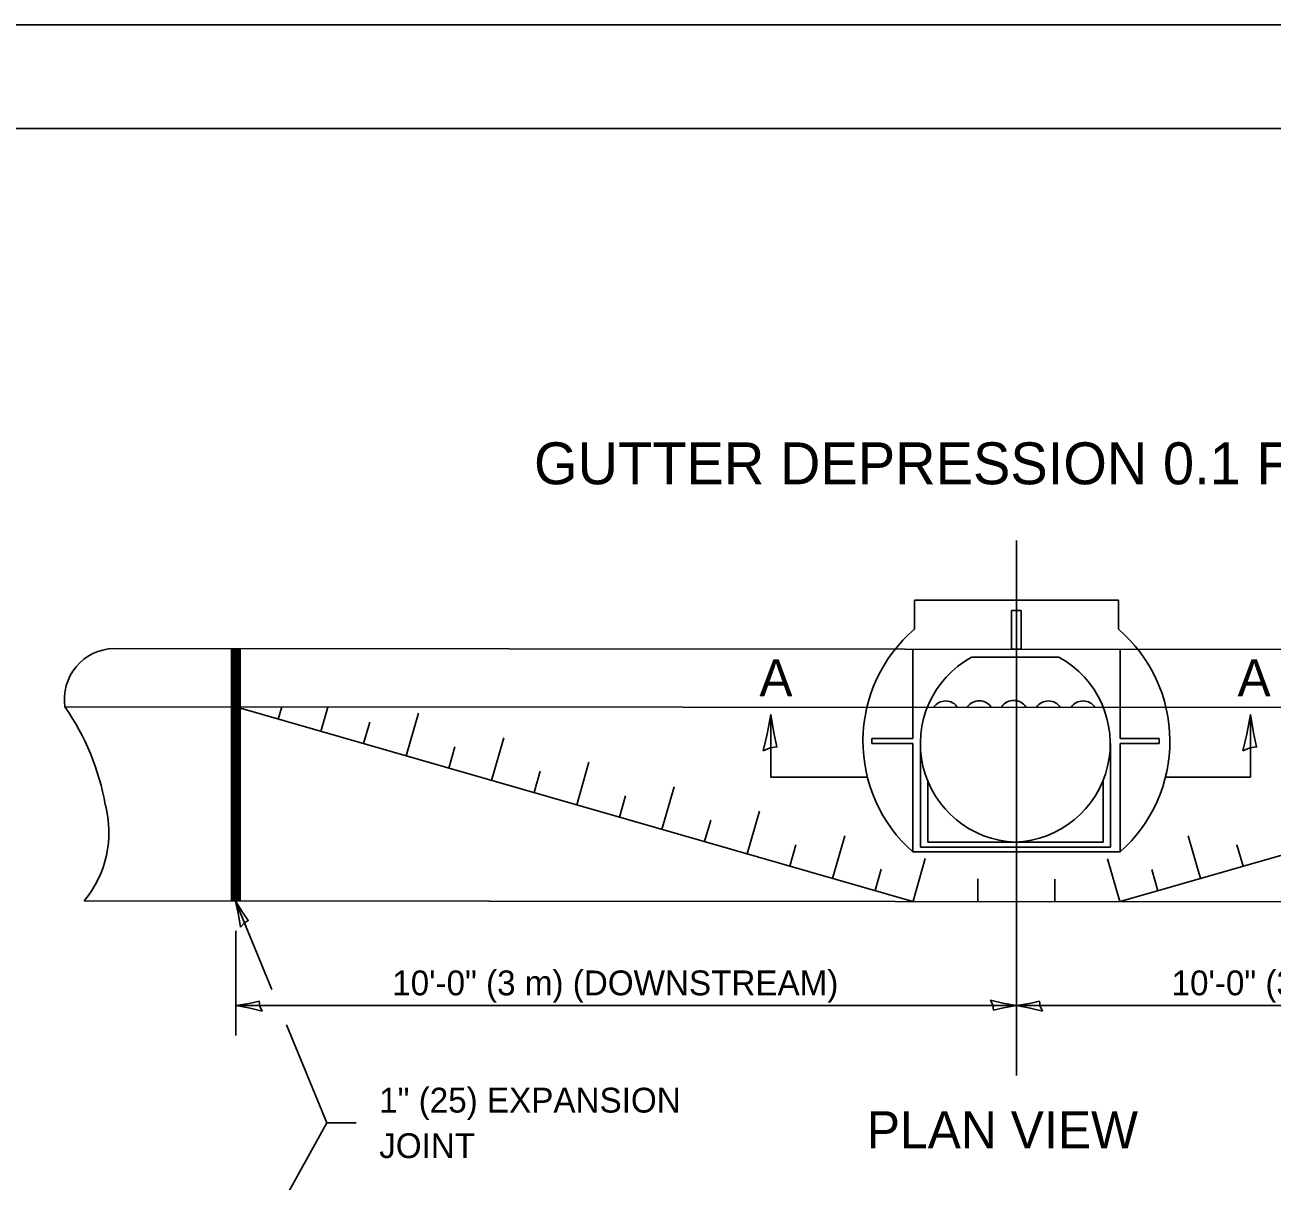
# Model space of a CAD drawing. Extents: x 99512 to 100192, y 99869 to 100309.
# Drawn here: x 99966 to 100086.5, y 100196.9 to 100308.6 of the extents above; entities that cross this region are included whole.
import ezdxf

# ---------------------------------------------------------------- set-up
doc = ezdxf.new("R2010")
doc.units = 0
for name, color, linetype in [('Alignment_EX_50 Centerline', 7, 'Continuous'), ('Design_EX_Roadway Dimensions', 7, 'Continuous'), ('Design_PR_Back of Gutter or Curb line', 7, 'Continuous'), ('Design_PR_Roadway Dimensions', 7, 'Continuous'), ('Design_PR_Roadway Notes', 7, 'Continuous'), ('Level 43', 7, 'Continuous'), ('Level 52', 7, 'Continuous'), ('Level 53', 7, 'Continuous'), ('Level 54', 7, 'Continuous'), ('Sheets_50 Reference Boundary', 7, 'Continuous'), ('Sheets_General Details', 7, 'Continuous'), ('Sheets_Printer Plotting Border', 7, 'Continuous'), ('Stage_Construction Traffic Control', 7, 'Continuous')]:
    doc.layers.add(name, color=color, linetype=linetype)

msp = doc.modelspace()

# ---------------------------------------------------------------- linework, layer by layer
at = {"layer": 'Alignment_EX_50 Centerline'}
msp.add_line((100061.79, 100258.83), (100061.79, 100207.12), dxfattribs=at)
msp.add_line((100061.79, 100258.83), (100061.79, 100207.12), dxfattribs=at)
at = {"layer": 'Design_PR_Back of Gutter or Curb line'}
for p, q in [((99974.53, 100248.38), (100149.05, 100248.27)), ((99974.53, 100248.38), (100149.05, 100248.27)), ((99969.83, 100242.76), (100153.75, 100242.64)), ((99969.83, 100242.76), (100153.75, 100242.64)), ((99971.7, 100224), (100151.88, 100223.88)), ((99971.7, 100224), (100151.88, 100223.88))]:
    msp.add_line(p, q, dxfattribs=at)
for centre, radius, start, end in [((99974.68, 100243.49), 4.9, 91.7719, 188.534), ((99974.68, 100243.49), 4.9, 91.7719, 188.534), ((99950.09, 100229.09), 24.01, 10.0808, 34.6919), ((99950.09, 100229.09), 24.01, 10.0808, 34.6919), ((99963.66, 100230.63), 10.42, 320.4945, 14.83), ((99963.66, 100230.63), 10.42, 320.4945, 14.83)]:
    msp.add_arc(centre, radius, start, end, dxfattribs=at)
at = {"layer": 'Design_PR_Roadway Notes'}
for p, q in [((100038.04, 100235.97), (100038.04, 100242)), ((100038.04, 100235.97), (100038.04, 100242)), ((100084.4, 100235.97), (100084.4, 100242)), ((100084.4, 100235.97), (100084.4, 100242)), ((100038.04, 100235.97), (100047.32, 100235.97)), ((100038.04, 100235.97), (100047.32, 100235.97)), ((100076.22, 100235.97), (100084.4, 100235.97)), ((100076.22, 100235.97), (100084.4, 100235.97)), ((99989.83, 100215.44), (99986.31, 100223.99)), ((99989.83, 100215.44), (99986.31, 100223.99)), ((99995.15, 100202.55), (99991.24, 100212.02)), ((99995.15, 100202.55), (99991.24, 100212.02)), ((99995.15, 100202.55), (99985.26, 100184.83)), ((99995.15, 100202.55), (99985.26, 100184.83)), ((99997.98, 100202.55), (99995.15, 100202.55)), ((99997.98, 100202.55), (99995.15, 100202.55))]:
    msp.add_line(p, q, dxfattribs=at)
for points in [[(100037.31, 100238.5), (100037.98, 100238.78), (100038.63, 100238.89), (100038.34, 100240.25), (100038.04, 100242), (100037.7, 100240.13)], [(100037.31, 100238.5), (100037.98, 100238.78), (100038.63, 100238.89), (100038.34, 100240.25), (100038.04, 100242), (100037.7, 100240.13)], [(100083.67, 100238.5), (100084.34, 100238.78), (100084.99, 100238.89), (100084.71, 100240.25), (100084.4, 100242), (100084.06, 100240.13)], [(100083.67, 100238.5), (100084.34, 100238.78), (100084.99, 100238.89), (100084.71, 100240.25), (100084.4, 100242), (100084.06, 100240.13)], [(99986.78, 100221.48), (99987.14, 100221.85), (99987.54, 100222.1), (99986.98, 100222.92), (99986.31, 100223.99), (99986.59, 100222.66)], [(99986.78, 100221.48), (99987.14, 100221.85), (99987.54, 100222.1), (99986.98, 100222.92), (99986.31, 100223.99), (99986.59, 100222.66)]]:
    msp.add_lwpolyline(points, close=True, dxfattribs=at)
at = {"layer": 'Level 43'}
for p, q in [((99986.34, 100221.11), (99986.34, 100211)), ((99986.34, 100221.11), (99986.34, 100211)), ((99986.39, 100213.88), (100061.79, 100213.88)), ((99986.39, 100213.88), (100061.79, 100213.88)), ((100061.79, 100213.88), (100137.24, 100213.88)), ((100061.79, 100213.88), (100137.24, 100213.88))]:
    msp.add_line(p, q, dxfattribs=at)
for points in [[(99988.89, 100213.36), (99988.68, 100213.84), (99988.6, 100214.3), (99987.64, 100214.1), (99986.39, 100213.88), (99987.72, 100213.64)], [(99988.89, 100213.36), (99988.68, 100213.84), (99988.6, 100214.3), (99987.64, 100214.1), (99986.39, 100213.88), (99987.72, 100213.64)], [(100059.29, 100214.4), (100059.49, 100213.92), (100059.57, 100213.46), (100060.54, 100213.66), (100061.79, 100213.88), (100060.46, 100214.12)], [(100059.29, 100214.4), (100059.49, 100213.92), (100059.57, 100213.46), (100060.54, 100213.66), (100061.79, 100213.88), (100060.46, 100214.12)], [(100064.29, 100213.36), (100064.08, 100213.84), (100064.01, 100214.3), (100063.04, 100214.1), (100061.79, 100213.88), (100063.12, 100213.64)], [(100064.29, 100213.36), (100064.08, 100213.84), (100064.01, 100214.3), (100063.04, 100214.1), (100061.79, 100213.88), (100063.12, 100213.64)]]:
    msp.add_lwpolyline(points, close=True, dxfattribs=at)
at = {"layer": 'Level 52'}
for p, q in [((100051.94, 100253.07), (100071.64, 100253.07)), ((100051.94, 100253.07), (100051.94, 100250.25)), ((100051.94, 100253.07), (100071.64, 100253.07)), ((100051.94, 100253.07), (100051.94, 100250.25)), ((100061.79, 100253.07), (100061.79, 100252.08)), ((100061.79, 100253.07), (100061.79, 100252.08)), ((100071.64, 100253.07), (100071.64, 100250.25)), ((100071.64, 100253.07), (100071.64, 100250.25)), ((100062.25, 100252.07), (100061.31, 100252.07)), ((100061.31, 100248.32), (100061.31, 100252.07)), ((100062.25, 100252.07), (100061.31, 100252.07)), ((100061.31, 100248.32), (100061.31, 100252.07)), ((100062.25, 100248.32), (100062.25, 100252.07)), ((100062.25, 100248.32), (100062.25, 100252.07)), ((100051.78, 100239.68), (100051.78, 100248.33)), ((100051.78, 100239.68), (100051.78, 100248.33)), ((100061.31, 100248.32), (100061.78, 100248.32)), ((100061.31, 100248.32), (100061.78, 100248.32)), ((100061.78, 100248.32), (100062.25, 100248.32)), ((100061.78, 100248.32), (100062.25, 100248.32)), ((100071.8, 100239.68), (100071.8, 100248.3)), ((100071.8, 100239.68), (100071.8, 100248.3)), ((100057.46, 100247.57), (100065.9, 100247.57)), ((100057.46, 100247.57), (100065.9, 100247.57)), ((100047.81, 100239.21), (100047.81, 100239.68)), ((100047.81, 100239.68), (100051.78, 100239.68)), ((100047.81, 100239.21), (100047.81, 100239.68)), ((100047.81, 100239.68), (100051.78, 100239.68)), ((100075.57, 100239.68), (100071.8, 100239.68)), ((100075.57, 100239.68), (100071.8, 100239.68)), ((100075.57, 100239.21), (100075.57, 100239.68)), ((100075.57, 100239.21), (100075.57, 100239.68)), ((100051.78, 100239.21), (100047.81, 100239.21)), ((100051.78, 100239.21), (100047.81, 100239.21)), ((100051.78, 100228.74), (100051.78, 100239.21)), ((100051.78, 100228.74), (100051.78, 100239.21)), ((100052.5, 100239.21), (100052.5, 100229.21)), ((100052.5, 100239.21), (100052.5, 100229.21)), ((100070.88, 100239.21), (100070.88, 100229.21)), ((100070.88, 100239.21), (100070.88, 100229.21)), ((100071.8, 100228.74), (100071.8, 100239.21)), ((100071.8, 100239.21), (100075.57, 100239.21)), ((100071.8, 100228.74), (100071.8, 100239.21)), ((100071.8, 100239.21), (100075.57, 100239.21)), ((100053.21, 100235.59), (100053.21, 100229.69)), ((100053.21, 100235.59), (100053.21, 100229.69)), ((100070.16, 100235.63), (100070.16, 100229.69)), ((100070.16, 100235.63), (100070.16, 100229.69)), ((100051.78, 100228.74), (100071.8, 100228.74)), ((100051.78, 100228.74), (100051.78, 100228.74)), ((100051.78, 100228.74), (100071.8, 100228.74)), ((100051.78, 100228.74), (100051.78, 100228.74)), ((100052.5, 100229.21), (100070.88, 100229.21)), ((100052.5, 100229.21), (100070.88, 100229.21)), ((100053.21, 100229.69), (100070.16, 100229.69)), ((100053.21, 100229.69), (100070.16, 100229.69)), ((100071.8, 100228.73), (100071.8, 100228.73)), ((100071.8, 100228.73), (100071.8, 100228.73))]:
    msp.add_line(p, q, dxfattribs=at)
for centre, radius, start, end in [((100061.2, 100239.43), 14.25, 130.5592, 228.5914), ((100061.2, 100239.43), 14.25, 130.5592, 228.5914), ((100062.37, 100239.43), 14.25, 311.4086, 49.4408), ((100062.37, 100239.43), 14.25, 311.4086, 49.4408), ((100062.03, 100239.2), 9.53, 118.6798, 267.9043), ((100062.03, 100239.2), 9.53, 118.6798, 267.9043), ((100061.32, 100239.2), 9.53, 272.1412, 61.3202), ((100061.32, 100239.2), 9.53, 272.1412, 61.3202), ((100054.94, 100241.91), 1.41, 33.9355, 144.9585), ((100054.94, 100241.91), 1.41, 33.9355, 144.9585), ((100058.19, 100241.93), 1.41, 33.9355, 144.9585), ((100058.19, 100241.93), 1.41, 33.9355, 144.9585), ((100061.53, 100241.97), 1.41, 33.9355, 144.9585), ((100061.53, 100241.97), 1.41, 33.9355, 144.9585), ((100064.88, 100241.91), 1.41, 33.9355, 144.9585), ((100064.88, 100241.91), 1.41, 33.9355, 144.9585), ((100068.22, 100241.91), 1.41, 33.9355, 144.9585), ((100068.22, 100241.91), 1.41, 33.9355, 144.9585)]:
    msp.add_arc(centre, radius, start, end, dxfattribs=at)
at = {"layer": 'Level 53'}
for p, q in [((99986.34, 100242.75), (100051.78, 100223.94)), ((99986.34, 100242.75), (100051.78, 100223.94)), ((99990.45, 100241.57), (99990.79, 100242.75)), ((99990.45, 100241.57), (99990.79, 100242.75)), ((99994.57, 100240.38), (99995.25, 100242.72)), ((99994.57, 100240.38), (99995.25, 100242.72)), ((100002.81, 100238.01), (100003.99, 100242.13)), ((100002.81, 100238.01), (100003.99, 100242.13)), ((100137.24, 100242.74), (100071.8, 100223.93)), ((100137.24, 100242.74), (100071.8, 100223.93)), ((100136.95, 100242.65), (100071.8, 100223.93)), ((100136.95, 100242.65), (100071.8, 100223.93)), ((99998.69, 100239.2), (99999.28, 100241.26)), ((99998.69, 100239.2), (99999.28, 100241.26)), ((100011.05, 100235.65), (100012.23, 100239.77)), ((100011.05, 100235.65), (100012.23, 100239.77)), ((100006.93, 100236.83), (100007.52, 100238.89)), ((100006.93, 100236.83), (100007.52, 100238.89)), ((100019.29, 100233.28), (100020.47, 100237.4)), ((100019.29, 100233.28), (100020.47, 100237.4)), ((100015.17, 100234.47), (100015.76, 100236.53)), ((100015.17, 100234.47), (100015.76, 100236.53)), ((100027.53, 100230.91), (100028.71, 100235.03)), ((100027.53, 100230.91), (100028.71, 100235.03)), ((100023.41, 100232.1), (100024, 100234.16)), ((100023.41, 100232.1), (100024, 100234.16)), ((100035.76, 100228.55), (100036.95, 100232.66)), ((100035.76, 100228.55), (100036.95, 100232.66)), ((100031.65, 100229.74), (100032.24, 100231.8)), ((100031.65, 100229.74), (100032.24, 100231.8)), ((100044, 100226.18), (100045.19, 100230.3)), ((100044, 100226.18), (100045.19, 100230.3)), ((100079.58, 100226.17), (100078.39, 100230.29)), ((100079.58, 100226.17), (100078.39, 100230.29)), ((100039.89, 100227.37), (100040.48, 100229.43)), ((100039.89, 100227.37), (100040.48, 100229.43)), ((100083.69, 100227.36), (100083.1, 100229.42)), ((100083.69, 100227.36), (100083.1, 100229.42)), ((100051.8, 100223.97), (100052.98, 100228.09)), ((100051.8, 100223.97), (100052.98, 100228.09)), ((100071.78, 100223.96), (100070.6, 100228.08)), ((100071.78, 100223.96), (100070.6, 100228.08)), ((100048.12, 100225.01), (100048.71, 100227.06)), ((100048.12, 100225.01), (100048.71, 100227.06)), ((100058.07, 100223.97), (100058.07, 100226.12)), ((100058.07, 100223.97), (100058.07, 100226.12)), ((100065.51, 100223.96), (100065.51, 100226.1)), ((100065.51, 100223.96), (100065.51, 100226.1)), ((100075.46, 100224.99), (100074.87, 100227.05)), ((100075.46, 100224.99), (100074.87, 100227.05))]:
    msp.add_line(p, q, dxfattribs=at)
at = {"layer": 'Level 54'}
msp.add_line((99986.34, 100242.75), (100051.78, 100223.94), dxfattribs=at)
msp.add_line((99986.34, 100242.75), (100051.78, 100223.94), dxfattribs=at)
at = {"layer": 'Sheets_50 Reference Boundary'}
msp.add_lwpolyline([(99552.47, 100298.64), (100182.47, 100298.64), (100182.47, 99898.64), (99552.47, 99898.64)], close=True, dxfattribs=at)
at = {"layer": 'Sheets_General Details'}
msp.add_line((100192.47, 100308.64), (99512.47, 100308.64), dxfattribs=at)
msp.add_lwpolyline([(99552.47, 100298.64), (100182.47, 100298.64), (100182.47, 99878.64), (99552.47, 99878.64)], close=True, dxfattribs=at)
at = {"layer": 'Sheets_Printer Plotting Border'}
msp.add_lwpolyline([(99512.47, 99868.64), (100192.47, 99868.64), (100192.47, 100308.64), (99512.47, 100308.64)], close=True, dxfattribs=at)
at = {"layer": 'Stage_Construction Traffic Control'}
for p, q in [((99985.91, 100248.38), (99985.91, 100224.02)), ((99985.91, 100248.38), (99985.91, 100224.02)), ((99985.92, 100248.38), (99985.92, 100224.02)), ((99985.92, 100248.38), (99985.92, 100224.02)), ((99985.94, 100248.38), (99985.94, 100224.02)), ((99985.94, 100248.38), (99985.94, 100224.02)), ((99985.96, 100248.38), (99985.96, 100224.02)), ((99985.96, 100248.38), (99985.96, 100224.02)), ((99985.98, 100248.38), (99985.98, 100224.02)), ((99985.98, 100248.38), (99985.98, 100224.02)), ((99985.99, 100248.38), (99985.99, 100224.02)), ((99985.99, 100248.38), (99985.99, 100224.02)), ((99986.01, 100248.38), (99986.01, 100224.02)), ((99986.01, 100248.38), (99986.01, 100224.02)), ((99986.03, 100248.38), (99986.03, 100224.02)), ((99986.03, 100248.38), (99986.03, 100224.02)), ((99986.04, 100248.38), (99986.04, 100224.02)), ((99986.04, 100248.38), (99986.04, 100224.02)), ((99986.06, 100248.38), (99986.06, 100224.02)), ((99986.06, 100248.38), (99986.06, 100224.02)), ((99986.08, 100248.38), (99986.08, 100224.02)), ((99986.08, 100248.38), (99986.08, 100224.02)), ((99986.1, 100248.38), (99986.1, 100224.02)), ((99986.1, 100248.38), (99986.1, 100224.02)), ((99986.11, 100248.38), (99986.11, 100224.02)), ((99986.11, 100248.38), (99986.11, 100224.02)), ((99986.13, 100248.38), (99986.13, 100224.02)), ((99986.13, 100248.38), (99986.13, 100224.02)), ((99986.15, 100248.38), (99986.15, 100224.02)), ((99986.15, 100248.38), (99986.15, 100224.02)), ((99986.16, 100248.38), (99986.16, 100224.02)), ((99986.16, 100248.38), (99986.16, 100224.02)), ((99986.18, 100248.38), (99986.18, 100224.02)), ((99986.18, 100248.38), (99986.18, 100224.02)), ((99986.2, 100248.38), (99986.2, 100224.02)), ((99986.2, 100248.38), (99986.2, 100224.02)), ((99986.22, 100248.38), (99986.22, 100224.02)), ((99986.22, 100248.38), (99986.22, 100224.02)), ((99986.23, 100248.38), (99986.23, 100224.02)), ((99986.23, 100248.38), (99986.23, 100224.02)), ((99986.25, 100248.38), (99986.25, 100224.02)), ((99986.25, 100248.38), (99986.25, 100224.02)), ((99986.27, 100248.38), (99986.27, 100224.02)), ((99986.27, 100248.38), (99986.27, 100224.02)), ((99986.28, 100248.38), (99986.28, 100224.02)), ((99986.28, 100248.38), (99986.28, 100224.02)), ((99986.3, 100248.38), (99986.3, 100224.02)), ((99986.3, 100248.38), (99986.3, 100224.02)), ((99986.32, 100248.38), (99986.32, 100224.02)), ((99986.32, 100248.38), (99986.32, 100224.02)), ((99986.34, 100248.38), (99986.34, 100224.02)), ((99986.34, 100248.38), (99986.34, 100224.02)), ((99986.35, 100248.38), (99986.35, 100224.02)), ((99986.35, 100248.38), (99986.35, 100224.02)), ((99986.37, 100248.38), (99986.37, 100224.02)), ((99986.37, 100248.38), (99986.37, 100224.02)), ((99986.39, 100248.38), (99986.39, 100224.02)), ((99986.39, 100248.38), (99986.39, 100224.02)), ((99986.4, 100248.38), (99986.4, 100224.02)), ((99986.4, 100248.38), (99986.4, 100224.02)), ((99986.42, 100248.38), (99986.42, 100224.02)), ((99986.42, 100248.38), (99986.42, 100224.02)), ((99986.44, 100248.38), (99986.44, 100224.02)), ((99986.44, 100248.38), (99986.44, 100224.02)), ((99986.46, 100248.38), (99986.46, 100224.02)), ((99986.46, 100248.38), (99986.46, 100224.02)), ((99986.47, 100248.38), (99986.47, 100224.02)), ((99986.47, 100248.38), (99986.47, 100224.02)), ((99986.49, 100248.38), (99986.49, 100224.02)), ((99986.49, 100248.38), (99986.49, 100224.02)), ((99986.51, 100248.38), (99986.51, 100224.02)), ((99986.51, 100248.38), (99986.51, 100224.02)), ((99986.52, 100248.38), (99986.52, 100224.02)), ((99986.52, 100248.38), (99986.52, 100224.02)), ((99986.54, 100248.38), (99986.54, 100224.02)), ((99986.54, 100248.38), (99986.54, 100224.02)), ((99986.56, 100248.38), (99986.56, 100224.02)), ((99986.56, 100248.38), (99986.56, 100224.02)), ((99986.58, 100248.38), (99986.58, 100224.02)), ((99986.58, 100248.38), (99986.58, 100224.02)), ((99986.59, 100248.38), (99986.59, 100224.02)), ((99986.59, 100248.38), (99986.59, 100224.02)), ((99986.61, 100248.38), (99986.61, 100224.02)), ((99986.61, 100248.38), (99986.61, 100224.02)), ((99986.63, 100248.38), (99986.63, 100224.02)), ((99986.63, 100248.38), (99986.63, 100224.02)), ((99986.64, 100248.38), (99986.64, 100224.02)), ((99986.64, 100248.38), (99986.64, 100224.02)), ((99986.66, 100248.38), (99986.66, 100224.02)), ((99986.66, 100248.38), (99986.66, 100224.02)), ((99986.68, 100248.38), (99986.68, 100224.02)), ((99986.68, 100248.38), (99986.68, 100224.02)), ((99986.7, 100248.38), (99986.7, 100224.02)), ((99986.7, 100248.38), (99986.7, 100224.02)), ((99986.71, 100248.38), (99986.71, 100224.02)), ((99986.71, 100248.38), (99986.71, 100224.02)), ((99986.73, 100248.38), (99986.73, 100224.02)), ((99986.73, 100248.38), (99986.73, 100224.02)), ((99986.75, 100248.38), (99986.75, 100224.02)), ((99986.75, 100248.38), (99986.75, 100224.02)), ((99986.76, 100248.38), (99986.76, 100224.02)), ((99986.76, 100248.38), (99986.76, 100224.02))]:
    msp.add_line(p, q, dxfattribs=at)

# ---------------------------------------------------------------- texts
at = {"layer": 'Design_EX_Roadway Dimensions'}
msp.add_text('GUTTER DEPRESSION 0.1 FOOT (30mm)', height=4.05, dxfattribs=at).set_placement((100015.16, 100264.26))
at = {"layer": 'Design_PR_Roadway Dimensions'}
for s, p in [('10\'-0" (3 m) (DOWNSTREAM)', (100001.46, 100214.88)), ('10\'-0" (3 m) (DOWNSTREAM)', (100001.46, 100214.88)), ('10\'-0" (3 m) (UPSTREAM)', (100076.78, 100214.88)), ('10\'-0" (3 m) (UPSTREAM)', (100076.78, 100214.88))]:
    msp.add_text(s, height=2.4, dxfattribs=at).set_placement(p)
at = {"layer": 'Design_PR_Roadway Notes'}
for s, height, p in [('A', 3.6, (100036.94, 100243.76)), ('A', 3.6, (100036.94, 100243.76)), ('A', 3.6, (100083.15, 100243.76)), ('A', 3.6, (100083.15, 100243.76)), ('1" (25) EXPANSION', 2.4, (100000.2, 100203.55)), ('1" (25) EXPANSION', 2.4, (100000.2, 100203.55)), ('PLAN VIEW', 3.6, (100047.32, 100200.08)), ('PLAN VIEW', 3.6, (100047.32, 100200.08)), ('JOINT', 2.4, (100000.2, 100199.15)), ('JOINT', 2.4, (100000.2, 100199.15))]:
    msp.add_text(s, height=height, dxfattribs=at).set_placement(p)

doc.saveas('drawing.dxf')
